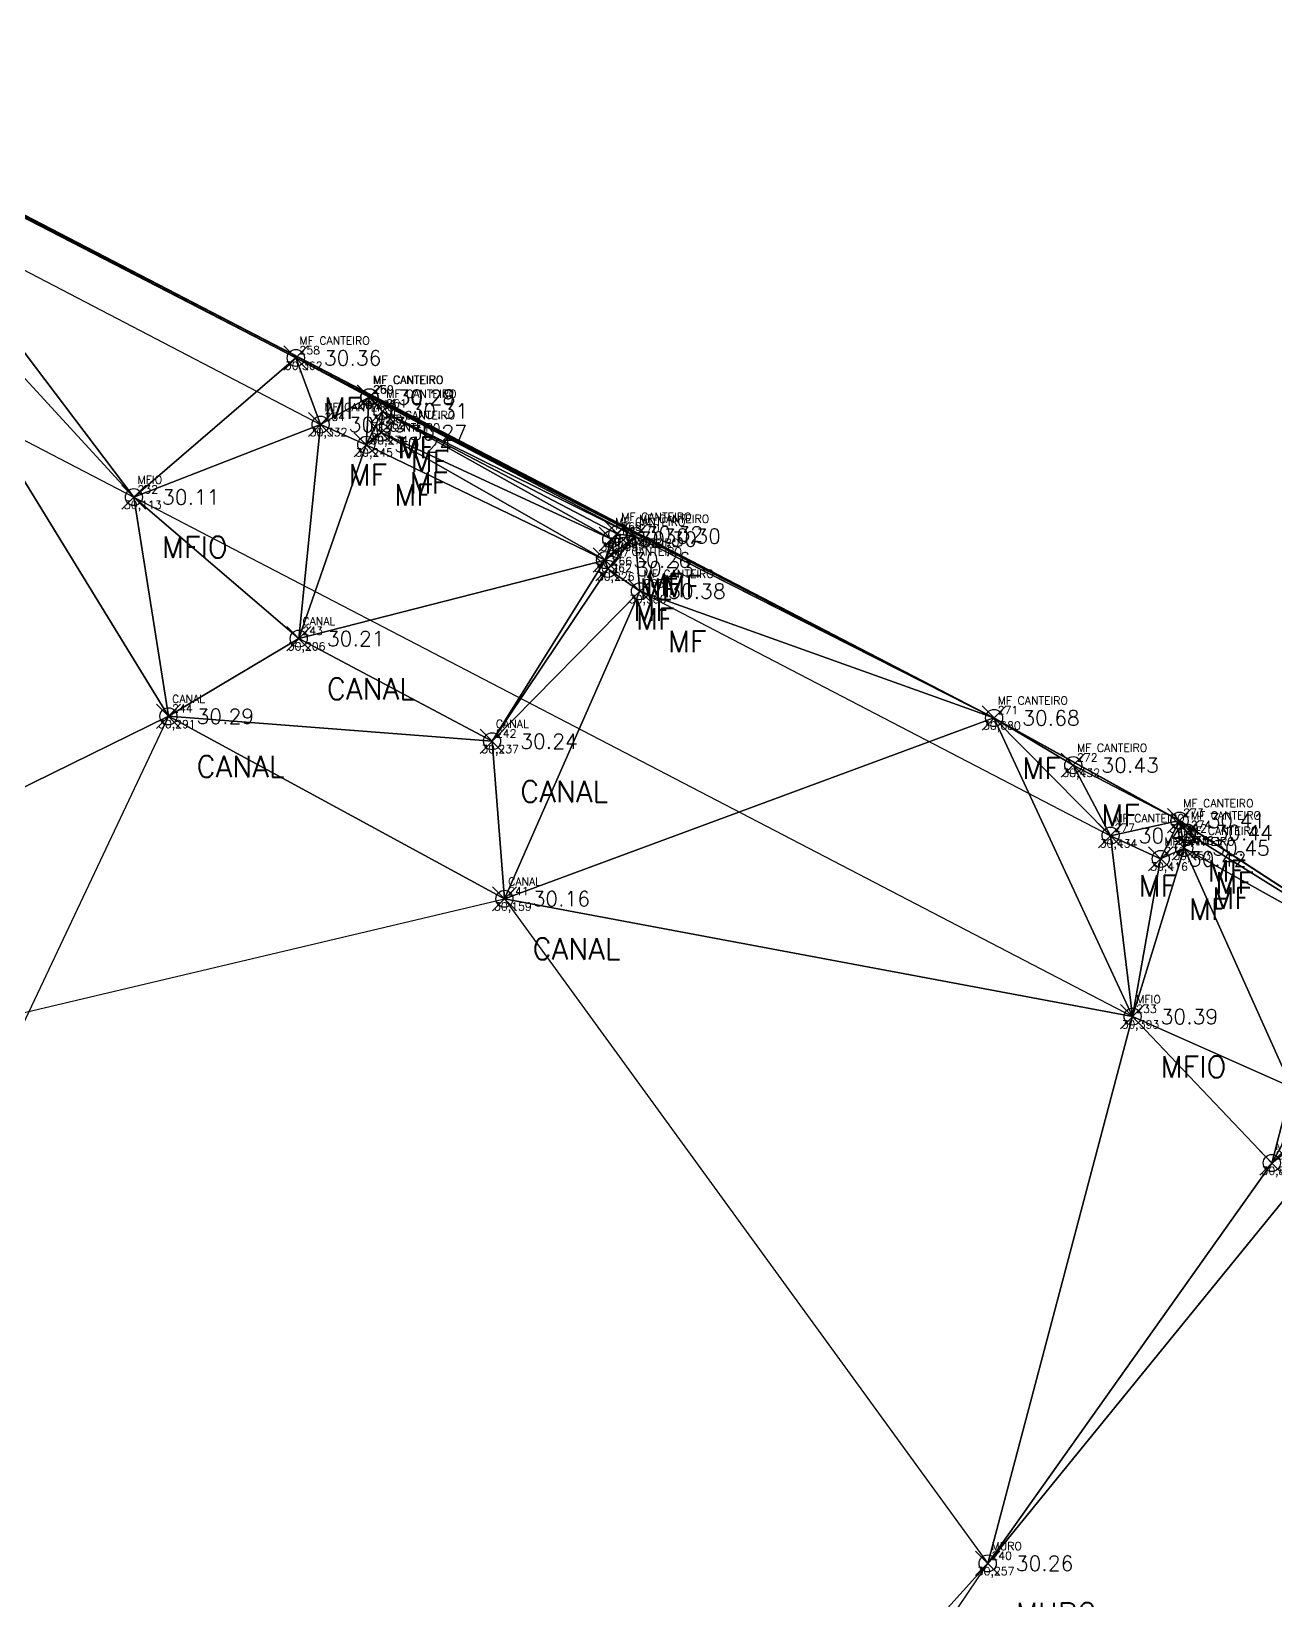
# Model space of a CAD drawing. Header units: metres. Extents: x 543100 to 543604, y 9574012 to 9574398.
# Drawn here: x 543345.3 to 543403.6, y 9574267.8 to 9574341.3 of the extents above; entities that cross this region are included whole.
import ezdxf

# ---------------------------------------------------------------- set-up
doc = ezdxf.new("R2010")
doc.units = ezdxf.units.M
doc.header["$LTSCALE"] = 0.1
doc.linetypes.add('CONTINUO', pattern=[0])
for name, color, linetype in [('_CANAL', 2, 'CONTINUO'), ('_MF_CANTEIRO', 2, 'CONTINUO'), ('_MFIO', 2, 'CONTINUO'), ('_MURO', 2, 'CONTINUO'), ('C-TINN-BNDY', 110, 'Continuous'), ('E2', 7, 'CONTINUO'), ('MalhaTriTG', 7, 'CONTINUO'), ('TOPO_PONTOS', 2, 'Continuous'), ('V-NODE', 1, 'Continuous'), ('V-NODE-TEXT', 1, 'Continuous'), ('XREF_IMPLNTACAO', 2, 'Continuous')]:
    doc.layers.add(name, color=color, linetype=linetype)
doc.styles.add('SIMPLEX', font='simplex', dxfattribs={"height": 0.2})
doc.styles.get("Standard").update_dxf_attribs({"font": 'simplex.shx'})

# ---------------------------------------------------------------- blocks, each defined once
blk = doc.blocks.new('Base_Implantacao')
at = {"layer": 'MalhaTriTG', "color": 132}
mesh = blk.add_polyface(dxfattribs=at)
corners = [(543270.435, 9574261.497, 30.138), (543277.509, 9574234.871, 29.901), (543286.193, 9574252.186, 29.755), (543280.398, 9574278.781, 29.983), (543289.088, 9574294.733, 30.178), (543296.872, 9574272.278, 29.953), (543260.488, 9574287.844, 29.96), (543271.924, 9574304.366, 30.172), (543303.447, 9574285.488, 29.878), (543336.058, 9574334.73, 30.461), (543279.99, 9574308.59, 30.798), (543254.233, 9574321.821, 30.714), (543299.762, 9574345.72, 30.532), (543267.489, 9574362.43, 30.657), (543351.719, 9574309.19, 30.291), (543350.095, 9574319.461, 30.113), (543307.363, 9574349.629, 30.604), (543357.825, 9574312.83, 30.206), (543337.133, 9574336.573, 30.477), (543307.771, 9574351.726, 30.631), (543276.872, 9574367.935, 30.831), (543357.686, 9574325.98, 30.362), (543276.126, 9574365.882, 30.792), (543257.017, 9574378.285, 30.88), (543390.416, 9574309.114, 30.68), (543366.894, 9574308.02, 30.237), (543367.47, 9574300.642, 30.159), (543361.131, 9574324.139, 30.293), (543358.853, 9574322.863, 30.332), (543360.991, 9574321.906, 30.245), (543361.751, 9574323.487, 30.307), (543361.151, 9574324.144, 30.285), (543361.697, 9574322.484, 30.274)]
mesh.append_faces([[corners[k] for k in face] for face in [(0, 1, 2), (0, 2, 3), (4, 3, 5), (5, 3, 2), (6, 3, 7), (4, 5, 8), (8, 9, 4), (3, 6, 0), (4, 7, 3), (7, 4, 10), (11, 7, 10), (12, 11, 10), (12, 13, 11), (4, 12, 10), (9, 14, 15), (9, 16, 12), (15, 14, 17), (9, 15, 18), (16, 18, 19), (18, 16, 9), (19, 18, 20), (16, 19, 12), (15, 21, 18), (4, 9, 12), (9, 8, 14), (20, 12, 19), (13, 22, 20), (22, 13, 12), (20, 22, 12), (23, 20, 24), (20, 18, 21), (25, 17, 14), (8, 26, 14), (27, 28, 29), (28, 17, 29), (30, 27, 29), (21, 27, 31), (27, 21, 28), (30, 31, 27), (30, 29, 32), (21, 15, 28), (24, 20, 21), (28, 15, 17)]], dxfattribs={"color": 132})
mesh = blk.add_polyface(dxfattribs=at)
corners = [(543403.44, 9574288.258, 30.831), (543405.31, 9574291.616, 30.57), (543404.363, 9574291.815, 30.551), (543407.413, 9574291.925, 30.668), (543396.907, 9574295.117, 30.393), (543399.333, 9574303.016, 30.453), (543409.146, 9574292.849, 30.716), (543411.568, 9574296.196, 30.722), (543390.12, 9574269.497, 30.257), (543367.47, 9574300.642, 30.159), (543373.815, 9574315.047, 30.38), (543366.894, 9574308.02, 30.237), (543390.416, 9574309.114, 30.68), (543394.134, 9574306.9, 30.432), (543395.882, 9574303.597, 30.434), (543357.825, 9574312.83, 30.206), (543372.185, 9574316.507, 30.262), (543373.6, 9574317.631, 30.298), (543372.315, 9574316.101, 30.226), (543399.113, 9574304.302, 30.412), (543351.719, 9574309.19, 30.291), (543398.225, 9574302.508, 30.416), (543399.467, 9574303.735, 30.438), (543361.697, 9574322.484, 30.274), (543360.991, 9574321.906, 30.245), (543361.151, 9574324.144, 30.285), (543372.482, 9574317.487, 30.305), (543361.751, 9574323.487, 30.307), (543372.767, 9574317.726, 30.315), (543357.686, 9574325.98, 30.362)]
mesh.append_faces([[corners[k] for k in face] for face in [(0, 1, 2), (1, 0, 3), (2, 1, 3), (0, 2, 4), (4, 2, 5), (6, 2, 3), (6, 3, 0), (7, 2, 6), (0, 8, 6), (0, 4, 8), (8, 4, 9), (10, 11, 9), (12, 9, 4), (13, 12, 14), (15, 11, 16), (10, 9, 12), (10, 12, 17), (18, 11, 10), (13, 19, 12), (11, 20, 9), (4, 5, 21), (12, 4, 14), (5, 7, 22), (21, 5, 19), (21, 19, 14), (19, 5, 22), (19, 22, 7), (14, 19, 13), (4, 21, 14), (23, 24, 16), (25, 17, 12), (26, 16, 17), (26, 23, 16), (17, 16, 18), (26, 27, 23), (27, 28, 17), (28, 27, 26), (17, 28, 26), (27, 17, 25), (18, 10, 17), (24, 15, 16), (18, 16, 11), (25, 12, 29), (5, 2, 7)]], dxfattribs={"color": 132})
blk = doc.blocks.new('*U44', base_point=(543350.1, 9574319.46, 30.113))
at = {"layer": 'V-NODE', "lineweight": -2}
for p, q in [((543349.534, 9574318.894, 30.113), (543350.666, 9574320.026, 30.113)), ((543349.534, 9574320.026, 30.113), (543350.666, 9574318.894, 30.113))]:
    blk.add_line(p, q, dxfattribs=at)
blk.add_circle((543350.1, 9574319.46, 30.113), 0.4, dxfattribs=at)
at = {"layer": 'V-NODE-TEXT', "linetype": 'ByBlock'}
for s, insert, char_height, attachment_point in [('30.11', (543351.416, 9574319.46), 0.7, 4), ('MFIO', (543351.416, 9574317.61), 1, 1)]:
    blk.add_mtext(s, dxfattribs=dict(at, insert=insert, char_height=char_height, attachment_point=attachment_point))
blk = doc.blocks.new('*U50', base_point=(543367.47, 9574300.64, 30.159))
at = {"layer": 'V-NODE', "lineweight": -2}
for p, q in [((543366.904, 9574300.074, 30.159), (543368.036, 9574301.206, 30.159)), ((543366.904, 9574301.206, 30.159), (543368.036, 9574300.074, 30.159))]:
    blk.add_line(p, q, dxfattribs=at)
blk.add_circle((543367.47, 9574300.64, 30.159), 0.4, dxfattribs=at)
at = {"layer": 'V-NODE-TEXT', "linetype": 'ByBlock'}
for s, insert, char_height, attachment_point in [('30.16', (543368.786, 9574300.64), 0.7, 4), ('CANAL', (543368.786, 9574298.79), 1, 1)]:
    blk.add_mtext(s, dxfattribs=dict(at, insert=insert, char_height=char_height, attachment_point=attachment_point))
blk = doc.blocks.new('*U56', base_point=(543357.83, 9574312.83, 30.206))
at = {"layer": 'V-NODE', "lineweight": -2}
for p, q in [((543357.264, 9574312.264, 30.206), (543358.396, 9574313.396, 30.206)), ((543357.264, 9574313.396, 30.206), (543358.396, 9574312.264, 30.206))]:
    blk.add_line(p, q, dxfattribs=at)
blk.add_circle((543357.83, 9574312.83, 30.206), 0.4, dxfattribs=at)
at = {"layer": 'V-NODE-TEXT', "linetype": 'ByBlock'}
for s, insert, char_height, attachment_point in [('30.21', (543359.146, 9574312.83), 0.7, 4), ('CANAL', (543359.146, 9574310.98), 1, 1)]:
    blk.add_mtext(s, dxfattribs=dict(at, insert=insert, char_height=char_height, attachment_point=attachment_point))
blk = doc.blocks.new('*U57', base_point=(543372.32, 9574316.1, 30.226))
at = {"layer": 'V-NODE', "lineweight": -2}
for p, q in [((543371.754, 9574315.534, 30.226), (543372.886, 9574316.666, 30.226)), ((543371.754, 9574316.666, 30.226), (543372.886, 9574315.534, 30.226))]:
    blk.add_line(p, q, dxfattribs=at)
blk.add_circle((543372.32, 9574316.1, 30.226), 0.4, dxfattribs=at)
at = {"layer": 'V-NODE-TEXT', "linetype": 'ByBlock'}
for s, insert, char_height, attachment_point in [('30.23', (543373.636, 9574316.1), 0.7, 4), ('MF', (543373.636, 9574314.25), 1, 1)]:
    blk.add_mtext(s, dxfattribs=dict(at, insert=insert, char_height=char_height, attachment_point=attachment_point))
blk = doc.blocks.new('*U60', base_point=(543366.89, 9574308.02, 30.237))
at = {"layer": 'V-NODE', "lineweight": -2}
for p, q in [((543366.324, 9574307.454, 30.237), (543367.456, 9574308.586, 30.237)), ((543366.324, 9574308.586, 30.237), (543367.456, 9574307.454, 30.237))]:
    blk.add_line(p, q, dxfattribs=at)
blk.add_circle((543366.89, 9574308.02, 30.237), 0.4, dxfattribs=at)
at = {"layer": 'V-NODE-TEXT', "linetype": 'ByBlock'}
for s, insert, char_height, attachment_point in [('30.24', (543368.206, 9574308.02), 0.7, 4), ('CANAL', (543368.206, 9574306.17), 1, 1)]:
    blk.add_mtext(s, dxfattribs=dict(at, insert=insert, char_height=char_height, attachment_point=attachment_point))
blk = doc.blocks.new('*U61', base_point=(543360.99, 9574321.91, 30.245))
at = {"layer": 'V-NODE', "lineweight": -2}
for p, q in [((543360.424, 9574321.344, 30.245), (543361.556, 9574322.476, 30.245)), ((543360.424, 9574322.476, 30.245), (543361.556, 9574321.344, 30.245))]:
    blk.add_line(p, q, dxfattribs=at)
blk.add_circle((543360.99, 9574321.91, 30.245), 0.4, dxfattribs=at)
at = {"layer": 'V-NODE-TEXT', "linetype": 'ByBlock'}
for s, insert, char_height, attachment_point in [('30.24', (543362.306, 9574321.91), 0.7, 4), ('MF', (543362.306, 9574320.06), 1, 1)]:
    blk.add_mtext(s, dxfattribs=dict(at, insert=insert, char_height=char_height, attachment_point=attachment_point))
blk = doc.blocks.new('*U63', base_point=(543390.12, 9574269.5, 30.257))
at = {"layer": 'V-NODE', "lineweight": -2}
for p, q in [((543389.554, 9574268.934, 30.257), (543390.686, 9574270.066, 30.257)), ((543389.554, 9574270.066, 30.257), (543390.686, 9574268.934, 30.257))]:
    blk.add_line(p, q, dxfattribs=at)
blk.add_circle((543390.12, 9574269.5, 30.257), 0.4, dxfattribs=at)
at = {"layer": 'V-NODE-TEXT', "linetype": 'ByBlock'}
for s, insert, char_height, attachment_point in [('30.26', (543391.436, 9574269.5), 0.7, 4), ('MURO', (543391.436, 9574267.65), 1, 1)]:
    blk.add_mtext(s, dxfattribs=dict(at, insert=insert, char_height=char_height, attachment_point=attachment_point))
blk = doc.blocks.new('*U65', base_point=(543372.19, 9574316.51, 30.262))
at = {"layer": 'V-NODE', "lineweight": -2}
for p, q in [((543371.624, 9574315.944, 30.262), (543372.756, 9574317.076, 30.262)), ((543371.624, 9574317.076, 30.262), (543372.756, 9574315.944, 30.262))]:
    blk.add_line(p, q, dxfattribs=at)
blk.add_circle((543372.19, 9574316.51, 30.262), 0.4, dxfattribs=at)
at = {"layer": 'V-NODE-TEXT', "linetype": 'ByBlock'}
for s, insert, char_height, attachment_point in [('30.26', (543373.506, 9574316.51), 0.7, 4), ('MF', (543373.506, 9574314.66), 1, 1)]:
    blk.add_mtext(s, dxfattribs=dict(at, insert=insert, char_height=char_height, attachment_point=attachment_point))
blk = doc.blocks.new('*U66', base_point=(543361.7, 9574322.48, 30.274))
at = {"layer": 'V-NODE', "lineweight": -2}
for p, q in [((543361.134, 9574321.914, 30.274), (543362.266, 9574323.046, 30.274)), ((543361.134, 9574323.046, 30.274), (543362.266, 9574321.914, 30.274))]:
    blk.add_line(p, q, dxfattribs=at)
blk.add_circle((543361.7, 9574322.48, 30.274), 0.4, dxfattribs=at)
at = {"layer": 'V-NODE-TEXT', "linetype": 'ByBlock'}
for s, insert, char_height, attachment_point in [('30.27', (543363.016, 9574322.48), 0.7, 4), ('MF', (543363.016, 9574320.63), 1, 1)]:
    blk.add_mtext(s, dxfattribs=dict(at, insert=insert, char_height=char_height, attachment_point=attachment_point))
blk = doc.blocks.new('*U67', base_point=(543361.15, 9574324.14, 30.285))
at = {"layer": 'V-NODE', "lineweight": -2}
for p, q in [((543360.584, 9574323.574, 30.285), (543361.716, 9574324.706, 30.285)), ((543360.584, 9574324.706, 30.285), (543361.716, 9574323.574, 30.285))]:
    blk.add_line(p, q, dxfattribs=at)
blk.add_circle((543361.15, 9574324.14, 30.285), 0.4, dxfattribs=at)
at = {"layer": 'V-NODE-TEXT', "linetype": 'ByBlock'}
for s, insert, char_height, attachment_point in [('30.28', (543362.466, 9574324.14), 0.7, 4), ('MF', (543362.466, 9574322.29), 1, 1)]:
    blk.add_mtext(s, dxfattribs=dict(at, insert=insert, char_height=char_height, attachment_point=attachment_point))
blk = doc.blocks.new('*U68', base_point=(543351.72, 9574309.19, 30.291))
at = {"layer": 'V-NODE', "lineweight": -2}
for p, q in [((543351.154, 9574308.624, 30.291), (543352.286, 9574309.756, 30.291)), ((543351.154, 9574309.756, 30.291), (543352.286, 9574308.624, 30.291))]:
    blk.add_line(p, q, dxfattribs=at)
blk.add_circle((543351.72, 9574309.19, 30.291), 0.4, dxfattribs=at)
at = {"layer": 'V-NODE-TEXT', "linetype": 'ByBlock'}
for s, insert, char_height, attachment_point in [('30.29', (543353.036, 9574309.19), 0.7, 4), ('CANAL', (543353.036, 9574307.34), 1, 1)]:
    blk.add_mtext(s, dxfattribs=dict(at, insert=insert, char_height=char_height, attachment_point=attachment_point))
blk = doc.blocks.new('*U69', base_point=(543361.13, 9574324.14, 30.293))
at = {"layer": 'V-NODE', "lineweight": -2}
for p, q in [((543360.564, 9574323.574, 30.293), (543361.696, 9574324.706, 30.293)), ((543360.564, 9574324.706, 30.293), (543361.696, 9574323.574, 30.293))]:
    blk.add_line(p, q, dxfattribs=at)
blk.add_circle((543361.13, 9574324.14, 30.293), 0.4, dxfattribs=at)
at = {"layer": 'V-NODE-TEXT', "linetype": 'ByBlock'}
for s, insert, char_height, attachment_point in [('30.29', (543362.446, 9574324.14), 0.7, 4), ('MF', (543362.446, 9574322.29), 1, 1)]:
    blk.add_mtext(s, dxfattribs=dict(at, insert=insert, char_height=char_height, attachment_point=attachment_point))
blk = doc.blocks.new('*U70', base_point=(543373.6, 9574317.63, 30.298))
at = {"layer": 'V-NODE', "lineweight": -2}
for p, q in [((543373.034, 9574317.064, 30.298), (543374.166, 9574318.196, 30.298)), ((543373.034, 9574318.196, 30.298), (543374.166, 9574317.064, 30.298))]:
    blk.add_line(p, q, dxfattribs=at)
blk.add_circle((543373.6, 9574317.63, 30.298), 0.4, dxfattribs=at)
at = {"layer": 'V-NODE-TEXT', "linetype": 'ByBlock'}
for s, insert, char_height, attachment_point in [('30.30', (543374.916, 9574317.63), 0.7, 4), ('MF', (543374.916, 9574315.78), 1, 1)]:
    blk.add_mtext(s, dxfattribs=dict(at, insert=insert, char_height=char_height, attachment_point=attachment_point))
blk = doc.blocks.new('*U71', base_point=(543372.48, 9574317.49, 30.305))
at = {"layer": 'V-NODE', "lineweight": -2}
for p, q in [((543371.914, 9574316.924, 30.305), (543373.046, 9574318.056, 30.305)), ((543371.914, 9574318.056, 30.305), (543373.046, 9574316.924, 30.305))]:
    blk.add_line(p, q, dxfattribs=at)
blk.add_circle((543372.48, 9574317.49, 30.305), 0.4, dxfattribs=at)
at = {"layer": 'V-NODE-TEXT', "linetype": 'ByBlock'}
for s, insert, char_height, attachment_point in [('30.30', (543373.796, 9574317.49), 0.7, 4), ('MF', (543373.796, 9574315.64), 1, 1)]:
    blk.add_mtext(s, dxfattribs=dict(at, insert=insert, char_height=char_height, attachment_point=attachment_point))
blk = doc.blocks.new('*U72', base_point=(543361.75, 9574323.49, 30.307))
at = {"layer": 'V-NODE', "lineweight": -2}
for p, q in [((543361.184, 9574322.924, 30.307), (543362.316, 9574324.056, 30.307)), ((543361.184, 9574324.056, 30.307), (543362.316, 9574322.924, 30.307))]:
    blk.add_line(p, q, dxfattribs=at)
blk.add_circle((543361.75, 9574323.49, 30.307), 0.4, dxfattribs=at)
at = {"layer": 'V-NODE-TEXT', "linetype": 'ByBlock'}
for s, insert, char_height, attachment_point in [('30.31', (543363.066, 9574323.49), 0.7, 4), ('MF', (543363.066, 9574321.64), 1, 1)]:
    blk.add_mtext(s, dxfattribs=dict(at, insert=insert, char_height=char_height, attachment_point=attachment_point))
blk = doc.blocks.new('*U73', base_point=(543372.77, 9574317.73, 30.315))
at = {"layer": 'V-NODE', "lineweight": -2}
for p, q in [((543372.204, 9574317.164, 30.315), (543373.336, 9574318.296, 30.315)), ((543372.204, 9574318.296, 30.315), (543373.336, 9574317.164, 30.315))]:
    blk.add_line(p, q, dxfattribs=at)
blk.add_circle((543372.77, 9574317.73, 30.315), 0.4, dxfattribs=at)
at = {"layer": 'V-NODE-TEXT', "linetype": 'ByBlock'}
for s, insert, char_height, attachment_point in [('30.32', (543374.086, 9574317.73), 0.7, 4), ('MF', (543374.086, 9574315.88), 1, 1)]:
    blk.add_mtext(s, dxfattribs=dict(at, insert=insert, char_height=char_height, attachment_point=attachment_point))
blk = doc.blocks.new('*U75', base_point=(543358.85, 9574322.86, 30.332))
at = {"layer": 'V-NODE', "lineweight": -2}
for p, q in [((543358.284, 9574322.294, 30.332), (543359.416, 9574323.426, 30.332)), ((543358.284, 9574323.426, 30.332), (543359.416, 9574322.294, 30.332))]:
    blk.add_line(p, q, dxfattribs=at)
blk.add_circle((543358.85, 9574322.86, 30.332), 0.4, dxfattribs=at)
at = {"layer": 'V-NODE-TEXT', "linetype": 'ByBlock'}
for s, insert, char_height, attachment_point in [('30.33', (543360.166, 9574322.86), 0.7, 4), ('MF', (543360.166, 9574321.01), 1, 1)]:
    blk.add_mtext(s, dxfattribs=dict(at, insert=insert, char_height=char_height, attachment_point=attachment_point))
blk = doc.blocks.new('*U78', base_point=(543357.69, 9574325.98, 30.362))
at = {"layer": 'V-NODE', "lineweight": -2}
for p, q in [((543357.124, 9574325.414, 30.362), (543358.256, 9574326.546, 30.362)), ((543357.124, 9574326.546, 30.362), (543358.256, 9574325.414, 30.362))]:
    blk.add_line(p, q, dxfattribs=at)
blk.add_circle((543357.69, 9574325.98, 30.362), 0.4, dxfattribs=at)
at = {"layer": 'V-NODE-TEXT', "linetype": 'ByBlock'}
for s, insert, char_height, attachment_point in [('30.36', (543359.006, 9574325.98), 0.7, 4), ('MF', (543359.006, 9574324.13), 1, 1)]:
    blk.add_mtext(s, dxfattribs=dict(at, insert=insert, char_height=char_height, attachment_point=attachment_point))
blk = doc.blocks.new('*U81', base_point=(543373.82, 9574315.05, 30.38))
at = {"layer": 'V-NODE', "lineweight": -2}
for p, q in [((543373.254, 9574314.484, 30.38), (543374.386, 9574315.616, 30.38)), ((543373.254, 9574315.616, 30.38), (543374.386, 9574314.484, 30.38))]:
    blk.add_line(p, q, dxfattribs=at)
blk.add_circle((543373.82, 9574315.05, 30.38), 0.4, dxfattribs=at)
at = {"layer": 'V-NODE-TEXT', "linetype": 'ByBlock'}
for s, insert, char_height, attachment_point in [('30.38', (543375.136, 9574315.05), 0.7, 4), ('MF', (543375.136, 9574313.2), 1, 1)]:
    blk.add_mtext(s, dxfattribs=dict(at, insert=insert, char_height=char_height, attachment_point=attachment_point))
blk = doc.blocks.new('*U82', base_point=(543396.91, 9574295.12, 30.393))
at = {"layer": 'V-NODE', "lineweight": -2}
for p, q in [((543396.344, 9574294.554, 30.393), (543397.476, 9574295.686, 30.393)), ((543396.344, 9574295.686, 30.393), (543397.476, 9574294.554, 30.393))]:
    blk.add_line(p, q, dxfattribs=at)
blk.add_circle((543396.91, 9574295.12, 30.393), 0.4, dxfattribs=at)
at = {"layer": 'V-NODE-TEXT', "linetype": 'ByBlock'}
for s, insert, char_height, attachment_point in [('30.39', (543398.226, 9574295.12), 0.7, 4), ('MFIO', (543398.226, 9574293.27), 1, 1)]:
    blk.add_mtext(s, dxfattribs=dict(at, insert=insert, char_height=char_height, attachment_point=attachment_point))
blk = doc.blocks.new('*U84', base_point=(543399.11, 9574304.3, 30.412))
at = {"layer": 'V-NODE', "lineweight": -2}
for p, q in [((543398.544, 9574303.734, 30.412), (543399.676, 9574304.866, 30.412)), ((543398.544, 9574304.866, 30.412), (543399.676, 9574303.734, 30.412))]:
    blk.add_line(p, q, dxfattribs=at)
blk.add_circle((543399.11, 9574304.3, 30.412), 0.4, dxfattribs=at)
at = {"layer": 'V-NODE-TEXT', "linetype": 'ByBlock'}
for s, insert, char_height, attachment_point in [('30.41', (543400.426, 9574304.3), 0.7, 4), ('MF', (543400.426, 9574302.45), 1, 1)]:
    blk.add_mtext(s, dxfattribs=dict(at, insert=insert, char_height=char_height, attachment_point=attachment_point))
blk = doc.blocks.new('*U85', base_point=(543398.23, 9574302.51, 30.416))
at = {"layer": 'V-NODE', "lineweight": -2}
for p, q in [((543397.664, 9574301.944, 30.416), (543398.796, 9574303.076, 30.416)), ((543397.664, 9574303.076, 30.416), (543398.796, 9574301.944, 30.416))]:
    blk.add_line(p, q, dxfattribs=at)
blk.add_circle((543398.23, 9574302.51, 30.416), 0.4, dxfattribs=at)
at = {"layer": 'V-NODE-TEXT', "linetype": 'ByBlock'}
for s, insert, char_height, attachment_point in [('30.42', (543399.546, 9574302.51), 0.7, 4), ('MF', (543399.546, 9574300.66), 1, 1)]:
    blk.add_mtext(s, dxfattribs=dict(at, insert=insert, char_height=char_height, attachment_point=attachment_point))
blk = doc.blocks.new('*U86', base_point=(543394.13, 9574306.9, 30.432))
at = {"layer": 'V-NODE', "lineweight": -2}
for p, q in [((543393.564, 9574306.334, 30.432), (543394.696, 9574307.466, 30.432)), ((543393.564, 9574307.466, 30.432), (543394.696, 9574306.334, 30.432))]:
    blk.add_line(p, q, dxfattribs=at)
blk.add_circle((543394.13, 9574306.9, 30.432), 0.4, dxfattribs=at)
at = {"layer": 'V-NODE-TEXT', "linetype": 'ByBlock'}
for s, insert, char_height, attachment_point in [('30.43', (543395.446, 9574306.9), 0.7, 4), ('MF', (543395.446, 9574305.05), 1, 1)]:
    blk.add_mtext(s, dxfattribs=dict(at, insert=insert, char_height=char_height, attachment_point=attachment_point))
blk = doc.blocks.new('*U87', base_point=(543395.88, 9574303.6, 30.434))
at = {"layer": 'V-NODE', "lineweight": -2}
for p, q in [((543395.314, 9574303.034, 30.434), (543396.446, 9574304.166, 30.434)), ((543395.314, 9574304.166, 30.434), (543396.446, 9574303.034, 30.434))]:
    blk.add_line(p, q, dxfattribs=at)
blk.add_circle((543395.88, 9574303.6, 30.434), 0.4, dxfattribs=at)
at = {"layer": 'V-NODE-TEXT', "linetype": 'ByBlock'}
for s, insert, char_height, attachment_point in [('30.43', (543397.196, 9574303.6), 0.7, 4), ('MF', (543397.196, 9574301.75), 1, 1)]:
    blk.add_mtext(s, dxfattribs=dict(at, insert=insert, char_height=char_height, attachment_point=attachment_point))
blk = doc.blocks.new('*U88', base_point=(543399.47, 9574303.74, 30.438))
at = {"layer": 'V-NODE', "lineweight": -2}
for p, q in [((543398.904, 9574303.174, 30.438), (543400.036, 9574304.306, 30.438)), ((543398.904, 9574304.306, 30.438), (543400.036, 9574303.174, 30.438))]:
    blk.add_line(p, q, dxfattribs=at)
blk.add_circle((543399.47, 9574303.74, 30.438), 0.4, dxfattribs=at)
at = {"layer": 'V-NODE-TEXT', "linetype": 'ByBlock'}
for s, insert, char_height, attachment_point in [('30.44', (543400.786, 9574303.74), 0.7, 4), ('MF', (543400.786, 9574301.89), 1, 1)]:
    blk.add_mtext(s, dxfattribs=dict(at, insert=insert, char_height=char_height, attachment_point=attachment_point))
blk = doc.blocks.new('*U90', base_point=(543399.33, 9574303.02, 30.453))
at = {"layer": 'V-NODE', "lineweight": -2}
for p, q in [((543398.764, 9574302.454, 30.453), (543399.896, 9574303.586, 30.453)), ((543398.764, 9574303.586, 30.453), (543399.896, 9574302.454, 30.453))]:
    blk.add_line(p, q, dxfattribs=at)
blk.add_circle((543399.33, 9574303.02, 30.453), 0.4, dxfattribs=at)
at = {"layer": 'V-NODE-TEXT', "linetype": 'ByBlock'}
for s, insert, char_height, attachment_point in [('30.45', (543400.646, 9574303.02), 0.7, 4), ('MF', (543400.646, 9574301.17), 1, 1)]:
    blk.add_mtext(s, dxfattribs=dict(at, insert=insert, char_height=char_height, attachment_point=attachment_point))
blk = doc.blocks.new('*U125', base_point=(543390.42, 9574309.11, 30.68))
at = {"layer": 'V-NODE', "lineweight": -2}
for p, q in [((543389.854, 9574308.544, 30.68), (543390.986, 9574309.676, 30.68)), ((543389.854, 9574309.676, 30.68), (543390.986, 9574308.544, 30.68))]:
    blk.add_line(p, q, dxfattribs=at)
blk.add_circle((543390.42, 9574309.11, 30.68), 0.4, dxfattribs=at)
at = {"layer": 'V-NODE-TEXT', "linetype": 'ByBlock'}
for s, insert, char_height, attachment_point in [('30.68', (543391.736, 9574309.11), 0.7, 4), ('MF', (543391.736, 9574307.26), 1, 1)]:
    blk.add_mtext(s, dxfattribs=dict(at, insert=insert, char_height=char_height, attachment_point=attachment_point))
blk = doc.blocks.new('*U141', base_point=(543403.44, 9574288.26, 30.831))
at = {"layer": 'V-NODE', "lineweight": -2}
for p, q in [((543402.874, 9574287.694, 30.831), (543404.006, 9574288.826, 30.831)), ((543402.874, 9574288.826, 30.831), (543404.006, 9574287.694, 30.831))]:
    blk.add_line(p, q, dxfattribs=at)
blk.add_circle((543403.44, 9574288.26, 30.831), 0.4, dxfattribs=at)
at = {"layer": 'V-NODE-TEXT', "linetype": 'ByBlock'}
for s, insert, char_height, attachment_point in [('30.83', (543404.756, 9574288.26), 0.7, 4), ('MURO', (543404.756, 9574286.41), 1, 1)]:
    blk.add_mtext(s, dxfattribs=dict(at, insert=insert, char_height=char_height, attachment_point=attachment_point))
blk = doc.blocks.new('SIMB_PONTO')
at = {"color": 0}
blk.add_point((0, 0), dxfattribs=at)
for tag in ['desc:', 'cota:', 'pto:']:
    blk.add_attdef(tag, (0, 0), '', height=1)

msp = doc.modelspace()

# ---------------------------------------------------------------- linework, layer by layer
at = {"layer": 'C-TINN-BNDY', "color": 110, "linetype": 'Continuous', "lineweight": -3}
msp.add_polyline3d([(543337.13, 9574336.57, 30.477), (543357.69, 9574325.98, 30.362), (543361.15, 9574324.14, 30.285), (543373.6, 9574317.63, 30.298), (543390.42, 9574309.11, 30.68), (543399.11, 9574304.3, 30.412), (543411.57, 9574296.2, 30.722), (543409.15, 9574292.85, 30.716), (543390.12, 9574269.5, 30.257), (543270.17, 9574136.64, 31.32)], dxfattribs=at)
at = {"layer": 'E2', "color": 7, "linetype": 'CONTINUO', "flags": 128}
for points in [[(543255.768, 9574376.437), (543276.126, 9574365.882), (543307.363, 9574349.629), (543336.058, 9574334.73), (543358.853, 9574322.863), (543360.991, 9574321.906), (543361.697, 9574322.484), (543361.751, 9574323.487), (543361.151, 9574324.144), (543357.686, 9574325.98), (543337.133, 9574336.573)], [(543250.322, 9574065.652), (543251.079, 9574072.337), (543252.639, 9574083.92), (543253.689, 9574094.488), (543251.976, 9574103.299), (543249.491, 9574108.999), (543244.423, 9574117.288), (543234.75, 9574129.498), (543227.87, 9574138.514), (543217.527, 9574151.083), (543204.89, 9574166.147), (543199.388, 9574171.327), (543189.881, 9574180.728), (543176.729, 9574192.765), (543167.061, 9574201.461), (543163.739, 9574205.256), (543165.999, 9574209.837), (543171.161, 9574219.715), (543174.98, 9574227.004), (543180.842, 9574238.534), (543187.66, 9574251.739), (543195.063, 9574265.953), (543195.272, 9574266.43), (543198.328, 9574272.347), (543201.775, 9574278.74), (543210.265, 9574288.67), (543224.268, 9574315.932), (543226.223, 9574326.207), (543230.57, 9574334.709), (543250.101, 9574371.359), (543267.489, 9574362.43), (543350.095, 9574319.461), (543396.907, 9574295.117), (543404.363, 9574291.815), (543405.31, 9574291.616), (543407.413, 9574291.925), (543409.146, 9574292.849), (543411.568, 9574296.196)], [(543351.719, 9574309.19), (543357.825, 9574312.83), (543366.894, 9574308.02), (543367.47, 9574300.642)], [(543351.719, 9574309.19), (543270.17, 9574136.639), (543259.303, 9574115.446), (543257.539, 9574110.432), (543256.009, 9574099.024)], [(543253.987, 9574062.608), (543266.449, 9574086.14), (543390.12, 9574269.497), (543403.44, 9574288.258)]]:
    msp.add_lwpolyline(points, dxfattribs=at)
msp.add_lwpolyline([(543373.6, 9574317.631), (543372.767, 9574317.726), (543372.185, 9574316.507), (543372.315, 9574316.101), (543373.815, 9574315.047), (543395.882, 9574303.597), (543398.225, 9574302.508), (543399.333, 9574303.016), (543399.467, 9574303.735), (543399.113, 9574304.302), (543394.134, 9574306.9), (543390.416, 9574309.114)], close=True, dxfattribs=at)

# ---------------------------------------------------------------- block references
at = {"layer": '_CANAL', "color": 3}
ref = msp.add_blockref('SIMB_PONTO', (543357.825, 9574312.83), dxfattribs=at)
ref.add_attrib('PONTO', '243', (543358, 9574313.005), dxfattribs={"layer": '0', "color": 1, "height": 0.375, "style": 'SIMPLEX'})
ref.add_attrib('DESC', 'CANAL', (543358, 9574313.455), dxfattribs={"layer": '0', "color": 4, "height": 0.375, "style": 'SIMPLEX'})
ref.add_attrib('COTA', '30,206', (543357.312, 9574312.28), dxfattribs={"layer": '0', "color": 2, "height": 0.375, "style": 'SIMPLEX'})
ref = msp.add_blockref('SIMB_PONTO', (543351.719, 9574309.19), dxfattribs=at)
ref.add_attrib('PONTO', '244', (543351.894, 9574309.365), dxfattribs={"layer": '0', "color": 1, "height": 0.375, "style": 'SIMPLEX'})
ref.add_attrib('DESC', 'CANAL', (543351.894, 9574309.815), dxfattribs={"layer": '0', "color": 4, "height": 0.375, "style": 'SIMPLEX'})
ref.add_attrib('COTA', '30,291', (543351.232, 9574308.64), dxfattribs={"layer": '0', "color": 2, "height": 0.375, "style": 'SIMPLEX'})
ref = msp.add_blockref('SIMB_PONTO', (543366.894, 9574308.02), dxfattribs=at)
ref.add_attrib('PONTO', '242', (543367.069, 9574308.195), dxfattribs={"layer": '0', "color": 1, "height": 0.375, "style": 'SIMPLEX'})
ref.add_attrib('DESC', 'CANAL', (543367.069, 9574308.645), dxfattribs={"layer": '0', "color": 4, "height": 0.375, "style": 'SIMPLEX'})
ref.add_attrib('COTA', '30,237', (543366.382, 9574307.47), dxfattribs={"layer": '0', "color": 2, "height": 0.375, "style": 'SIMPLEX'})
ref = msp.add_blockref('SIMB_PONTO', (543367.47, 9574300.642), dxfattribs=at)
ref.add_attrib('PONTO', '241', (543367.645, 9574300.817), dxfattribs={"layer": '0', "color": 1, "height": 0.375, "style": 'SIMPLEX'})
ref.add_attrib('DESC', 'CANAL', (543367.645, 9574301.267), dxfattribs={"layer": '0', "color": 4, "height": 0.375, "style": 'SIMPLEX'})
ref.add_attrib('COTA', '30,159', (543366.983, 9574300.092), dxfattribs={"layer": '0', "color": 2, "height": 0.375, "style": 'SIMPLEX'})
at = {"layer": '_MF_CANTEIRO', "color": 3}
ref = msp.add_blockref('SIMB_PONTO', (543357.686, 9574325.98), dxfattribs=at)
ref.add_attrib('PONTO', '258', (543357.861, 9574326.155), dxfattribs={"layer": '0', "color": 1, "height": 0.375, "style": 'SIMPLEX'})
ref.add_attrib('DESC', 'MF CANTEIRO', (543357.861, 9574326.605), dxfattribs={"layer": '0', "color": 4, "height": 0.375, "style": 'SIMPLEX'})
ref.add_attrib('COTA', '30,362', (543357.174, 9574325.43), dxfattribs={"layer": '0', "color": 2, "height": 0.375, "style": 'SIMPLEX'})
ref = msp.add_blockref('SIMB_PONTO', (543361.131, 9574324.139), dxfattribs=at)
ref.add_attrib('PONTO', '260', (543361.306, 9574324.314), dxfattribs={"layer": '0', "color": 1, "height": 0.375, "style": 'SIMPLEX'})
ref.add_attrib('DESC', 'MF CANTEIRO', (543361.306, 9574324.764), dxfattribs={"layer": '0', "color": 4, "height": 0.375, "style": 'SIMPLEX'})
ref.add_attrib('COTA', '30,293', (543360.619, 9574323.589), dxfattribs={"layer": '0', "color": 2, "height": 0.375, "style": 'SIMPLEX'})
ref = msp.add_blockref('SIMB_PONTO', (543361.151, 9574324.144), dxfattribs=at)
ref.add_attrib('PONTO', '259', (543361.326, 9574324.319), dxfattribs={"layer": '0', "color": 1, "height": 0.375, "style": 'SIMPLEX'})
ref.add_attrib('DESC', 'MF CANTEIRO', (543361.326, 9574324.769), dxfattribs={"layer": '0', "color": 4, "height": 0.375, "style": 'SIMPLEX'})
ref.add_attrib('COTA', '30,285', (543360.639, 9574323.594), dxfattribs={"layer": '0', "color": 2, "height": 0.375, "style": 'SIMPLEX'})
ref = msp.add_blockref('SIMB_PONTO', (543361.751, 9574323.487), dxfattribs=at)
ref.add_attrib('PONTO', '261', (543361.926, 9574323.662), dxfattribs={"layer": '0', "color": 1, "height": 0.375, "style": 'SIMPLEX'})
ref.add_attrib('DESC', 'MF CANTEIRO', (543361.926, 9574324.112), dxfattribs={"layer": '0', "color": 4, "height": 0.375, "style": 'SIMPLEX'})
ref.add_attrib('COTA', '30,307', (543361.239, 9574322.937), dxfattribs={"layer": '0', "color": 2, "height": 0.375, "style": 'SIMPLEX'})
ref = msp.add_blockref('SIMB_PONTO', (543358.853, 9574322.863), dxfattribs=at)
ref.add_attrib('PONTO', '264', (543359.028, 9574323.038), dxfattribs={"layer": '0', "color": 1, "height": 0.375, "style": 'SIMPLEX'})
ref.add_attrib('DESC', 'MF CANTEIRO', (543359.028, 9574323.488), dxfattribs={"layer": '0', "color": 4, "height": 0.375, "style": 'SIMPLEX'})
ref.add_attrib('COTA', '30,332', (543358.341, 9574322.313), dxfattribs={"layer": '0', "color": 2, "height": 0.375, "style": 'SIMPLEX'})
ref = msp.add_blockref('SIMB_PONTO', (543361.697, 9574322.484), dxfattribs=at)
ref.add_attrib('PONTO', '262', (543361.872, 9574322.659), dxfattribs={"layer": '0', "color": 1, "height": 0.375, "style": 'SIMPLEX'})
ref.add_attrib('DESC', 'MF CANTEIRO', (543361.872, 9574323.109), dxfattribs={"layer": '0', "color": 4, "height": 0.375, "style": 'SIMPLEX'})
ref.add_attrib('COTA', '30,274', (543361.185, 9574321.934), dxfattribs={"layer": '0', "color": 2, "height": 0.375, "style": 'SIMPLEX'})
ref = msp.add_blockref('SIMB_PONTO', (543360.991, 9574321.906), dxfattribs=at)
ref.add_attrib('PONTO', '263', (543361.166, 9574322.081), dxfattribs={"layer": '0', "color": 1, "height": 0.375, "style": 'SIMPLEX'})
ref.add_attrib('DESC', 'MF CANTEIRO', (543361.166, 9574322.531), dxfattribs={"layer": '0', "color": 4, "height": 0.375, "style": 'SIMPLEX'})
ref.add_attrib('COTA', '30,245', (543360.479, 9574321.356), dxfattribs={"layer": '0', "color": 2, "height": 0.375, "style": 'SIMPLEX'})
ref = msp.add_blockref('SIMB_PONTO', (543372.482, 9574317.487), dxfattribs=at)
ref.add_attrib('PONTO', '268', (543372.657, 9574317.662), dxfattribs={"layer": '0', "color": 1, "height": 0.375, "style": 'SIMPLEX'})
ref.add_attrib('DESC', 'MF CANTEIRO', (543372.657, 9574318.112), dxfattribs={"layer": '0', "color": 4, "height": 0.375, "style": 'SIMPLEX'})
ref.add_attrib('COTA', '30,305', (543371.97, 9574316.937), dxfattribs={"layer": '0', "color": 2, "height": 0.375, "style": 'SIMPLEX'})
ref = msp.add_blockref('SIMB_PONTO', (543372.767, 9574317.726), dxfattribs=at)
ref.add_attrib('PONTO', '269', (543372.942, 9574317.901), dxfattribs={"layer": '0', "color": 1, "height": 0.375, "style": 'SIMPLEX'})
ref.add_attrib('DESC', 'MF CANTEIRO', (543372.942, 9574318.351), dxfattribs={"layer": '0', "color": 4, "height": 0.375, "style": 'SIMPLEX'})
ref.add_attrib('COTA', '30,315', (543372.28, 9574317.176), dxfattribs={"layer": '0', "color": 2, "height": 0.375, "style": 'SIMPLEX'})
ref = msp.add_blockref('SIMB_PONTO', (543373.6, 9574317.631), dxfattribs=at)
ref.add_attrib('PONTO', '270', (543373.775, 9574317.806), dxfattribs={"layer": '0', "color": 1, "height": 0.375, "style": 'SIMPLEX'})
ref.add_attrib('DESC', 'MF CANTEIRO', (543373.775, 9574318.256), dxfattribs={"layer": '0', "color": 4, "height": 0.375, "style": 'SIMPLEX'})
ref.add_attrib('COTA', '30,298', (543373.088, 9574317.081), dxfattribs={"layer": '0', "color": 2, "height": 0.375, "style": 'SIMPLEX'})
ref = msp.add_blockref('SIMB_PONTO', (543372.185, 9574316.507), dxfattribs=at)
ref.add_attrib('PONTO', '267', (543372.36, 9574316.682), dxfattribs={"layer": '0', "color": 1, "height": 0.375, "style": 'SIMPLEX'})
ref.add_attrib('DESC', 'MF CANTEIRO', (543372.36, 9574317.132), dxfattribs={"layer": '0', "color": 4, "height": 0.375, "style": 'SIMPLEX'})
ref.add_attrib('COTA', '30,262', (543371.673, 9574315.957), dxfattribs={"layer": '0', "color": 2, "height": 0.375, "style": 'SIMPLEX'})
ref = msp.add_blockref('SIMB_PONTO', (543372.315, 9574316.101), dxfattribs=at)
ref.add_attrib('PONTO', '266', (543372.49, 9574316.276), dxfattribs={"layer": '0', "color": 1, "height": 0.375, "style": 'SIMPLEX'})
ref.add_attrib('DESC', 'MF CANTEIRO', (543372.49, 9574316.726), dxfattribs={"layer": '0', "color": 4, "height": 0.375, "style": 'SIMPLEX'})
ref.add_attrib('COTA', '30,226', (543371.802, 9574315.551), dxfattribs={"layer": '0', "color": 2, "height": 0.375, "style": 'SIMPLEX'})
ref = msp.add_blockref('SIMB_PONTO', (543373.815, 9574315.047), dxfattribs=at)
ref.add_attrib('PONTO', '265', (543373.99, 9574315.222), dxfattribs={"layer": '0', "color": 1, "height": 0.375, "style": 'SIMPLEX'})
ref.add_attrib('DESC', 'MF CANTEIRO', (543373.99, 9574315.672), dxfattribs={"layer": '0', "color": 4, "height": 0.375, "style": 'SIMPLEX'})
ref.add_attrib('COTA', '30,380', (543373.302, 9574314.497), dxfattribs={"layer": '0', "color": 2, "height": 0.375, "style": 'SIMPLEX'})
ref = msp.add_blockref('SIMB_PONTO', (543390.416, 9574309.114), dxfattribs=at)
ref.add_attrib('PONTO', '271', (543390.591, 9574309.289), dxfattribs={"layer": '0', "color": 1, "height": 0.375, "style": 'SIMPLEX'})
ref.add_attrib('DESC', 'MF CANTEIRO', (543390.591, 9574309.739), dxfattribs={"layer": '0', "color": 4, "height": 0.375, "style": 'SIMPLEX'})
ref.add_attrib('COTA', '30,680', (543389.904, 9574308.564), dxfattribs={"layer": '0', "color": 2, "height": 0.375, "style": 'SIMPLEX'})
ref = msp.add_blockref('SIMB_PONTO', (543394.134, 9574306.9), dxfattribs=at)
ref.add_attrib('PONTO', '272', (543394.309, 9574307.075), dxfattribs={"layer": '0', "color": 1, "height": 0.375, "style": 'SIMPLEX'})
ref.add_attrib('DESC', 'MF CANTEIRO', (543394.309, 9574307.525), dxfattribs={"layer": '0', "color": 4, "height": 0.375, "style": 'SIMPLEX'})
ref.add_attrib('COTA', '30,432', (543393.622, 9574306.35), dxfattribs={"layer": '0', "color": 2, "height": 0.375, "style": 'SIMPLEX'})
ref = msp.add_blockref('SIMB_PONTO', (543399.113, 9574304.302), dxfattribs=at)
ref.add_attrib('PONTO', '273', (543399.288, 9574304.477), dxfattribs={"layer": '0', "color": 1, "height": 0.375, "style": 'SIMPLEX'})
ref.add_attrib('DESC', 'MF CANTEIRO', (543399.288, 9574304.927), dxfattribs={"layer": '0', "color": 4, "height": 0.375, "style": 'SIMPLEX'})
ref.add_attrib('COTA', '30,412', (543398.626, 9574303.752), dxfattribs={"layer": '0', "color": 2, "height": 0.375, "style": 'SIMPLEX'})
ref = msp.add_blockref('SIMB_PONTO', (543395.882, 9574303.597), dxfattribs=at)
ref.add_attrib('PONTO', '277', (543396.057, 9574303.772), dxfattribs={"layer": '0', "color": 1, "height": 0.375, "style": 'SIMPLEX'})
ref.add_attrib('DESC', 'MF CANTEIRO', (543396.057, 9574304.222), dxfattribs={"layer": '0', "color": 4, "height": 0.375, "style": 'SIMPLEX'})
ref.add_attrib('COTA', '30,434', (543395.37, 9574303.047), dxfattribs={"layer": '0', "color": 2, "height": 0.375, "style": 'SIMPLEX'})
ref = msp.add_blockref('SIMB_PONTO', (543399.467, 9574303.735), dxfattribs=at)
ref.add_attrib('PONTO', '274', (543399.642, 9574303.91), dxfattribs={"layer": '0', "color": 1, "height": 0.375, "style": 'SIMPLEX'})
ref.add_attrib('DESC', 'MF CANTEIRO', (543399.642, 9574304.36), dxfattribs={"layer": '0', "color": 4, "height": 0.375, "style": 'SIMPLEX'})
ref.add_attrib('COTA', '30,438', (543398.954, 9574303.185), dxfattribs={"layer": '0', "color": 2, "height": 0.375, "style": 'SIMPLEX'})
ref = msp.add_blockref('SIMB_PONTO', (543399.333, 9574303.016), dxfattribs=at)
ref.add_attrib('PONTO', '275', (543399.508, 9574303.191), dxfattribs={"layer": '0', "color": 1, "height": 0.375, "style": 'SIMPLEX'})
ref.add_attrib('DESC', 'MF CANTEIRO', (543399.508, 9574303.641), dxfattribs={"layer": '0', "color": 4, "height": 0.375, "style": 'SIMPLEX'})
ref.add_attrib('COTA', '30,453', (543398.821, 9574302.466), dxfattribs={"layer": '0', "color": 2, "height": 0.375, "style": 'SIMPLEX'})
ref = msp.add_blockref('SIMB_PONTO', (543398.225, 9574302.508), dxfattribs=at)
ref.add_attrib('PONTO', '276', (543398.4, 9574302.683), dxfattribs={"layer": '0', "color": 1, "height": 0.375, "style": 'SIMPLEX'})
ref.add_attrib('DESC', 'MF CANTEIRO', (543398.4, 9574303.133), dxfattribs={"layer": '0', "color": 4, "height": 0.375, "style": 'SIMPLEX'})
ref.add_attrib('COTA', '30,416', (543397.738, 9574301.958), dxfattribs={"layer": '0', "color": 2, "height": 0.375, "style": 'SIMPLEX'})
at = {"layer": '_MFIO', "color": 3}
ref = msp.add_blockref('SIMB_PONTO', (543350.095, 9574319.461), dxfattribs=at)
ref.add_attrib('PONTO', '232', (543350.27, 9574319.636), dxfattribs={"layer": '0', "color": 1, "height": 0.375, "style": 'SIMPLEX'})
ref.add_attrib('DESC', 'MFIO', (543350.27, 9574320.086), dxfattribs={"layer": '0', "color": 4, "height": 0.375, "style": 'SIMPLEX'})
ref.add_attrib('COTA', '30,113', (543349.633, 9574318.911), dxfattribs={"layer": '0', "color": 2, "height": 0.375, "style": 'SIMPLEX'})
ref = msp.add_blockref('SIMB_PONTO', (543396.907, 9574295.117), dxfattribs=at)
ref.add_attrib('PONTO', '233', (543397.082, 9574295.292), dxfattribs={"layer": '0', "color": 2, "height": 0.375, "style": 'SIMPLEX'})
ref.add_attrib('DESC', 'MFIO', (543397.082, 9574295.742), dxfattribs={"layer": '0', "color": 4, "height": 0.375, "style": 'SIMPLEX'})
ref.add_attrib('COTA', '30,393', (543396.395, 9574294.567), dxfattribs={"layer": '0', "color": 2, "height": 0.375, "style": 'SIMPLEX'})
at = {"layer": '_MURO', "color": 3}
ref = msp.add_blockref('SIMB_PONTO', (543403.44, 9574288.258), dxfattribs=at)
ref.add_attrib('PONTO', '239', (543403.615, 9574288.433), dxfattribs={"layer": '0', "color": 1, "height": 0.375, "style": 'SIMPLEX'})
ref.add_attrib('DESC', 'MURO', (543403.615, 9574288.883), dxfattribs={"layer": '0', "color": 4, "height": 0.375, "style": 'SIMPLEX'})
ref.add_attrib('COTA', '30,831', (543402.953, 9574287.708), dxfattribs={"layer": '0', "color": 2, "height": 0.375, "style": 'SIMPLEX'})
at = {"layer": '_MURO'}
ref = msp.add_blockref('SIMB_PONTO', (543390.12, 9574269.497), dxfattribs=at)
ref.add_attrib('PONTO', '240', (543390.295, 9574269.672), dxfattribs={"layer": '0', "color": 2, "height": 0.375, "style": 'SIMPLEX'})
ref.add_attrib('DESC', 'MURO', (543390.295, 9574270.122), dxfattribs={"layer": '0', "color": 2, "height": 0.375, "style": 'SIMPLEX'})
ref.add_attrib('COTA', '30,257', (543389.608, 9574268.947), dxfattribs={"layer": '0', "color": 2, "height": 0.375, "style": 'SIMPLEX'})
at = {"layer": 'TOPO_PONTOS'}
for name, p in [('*U78', (543357.69, 9574325.98, 30.362)), ('*U69', (543361.13, 9574324.14, 30.293)), ('*U67', (543361.15, 9574324.14, 30.285)), ('*U72', (543361.75, 9574323.49, 30.307)), ('*U75', (543358.85, 9574322.86, 30.332)), ('*U66', (543361.7, 9574322.48, 30.274)), ('*U61', (543360.99, 9574321.91, 30.245)), ('*U44', (543350.1, 9574319.46, 30.113)), ('*U73', (543372.77, 9574317.73, 30.315)), ('*U71', (543372.48, 9574317.49, 30.305)), ('*U70', (543373.6, 9574317.63, 30.298)), ('*U65', (543372.19, 9574316.51, 30.262)), ('*U57', (543372.32, 9574316.1, 30.226)), ('*U81', (543373.82, 9574315.05, 30.38)), ('*U56', (543357.83, 9574312.83, 30.206)), ('*U68', (543351.72, 9574309.19, 30.291)), ('*U125', (543390.42, 9574309.11, 30.68)), ('*U60', (543366.89, 9574308.02, 30.237)), ('*U86', (543394.13, 9574306.9, 30.432)), ('*U84', (543399.11, 9574304.3, 30.412)), ('*U87', (543395.88, 9574303.6, 30.434)), ('*U90', (543399.33, 9574303.02, 30.453)), ('*U88', (543399.47, 9574303.74, 30.438)), ('*U85', (543398.23, 9574302.51, 30.416)), ('*U50', (543367.47, 9574300.64, 30.159)), ('*U82', (543396.91, 9574295.12, 30.393)), ('*U141', (543403.44, 9574288.26, 30.831)), ('*U63', (543390.12, 9574269.5, 30.257))]:
    msp.add_blockref(name, p, dxfattribs=at)
at = {"layer": 'XREF_IMPLNTACAO'}
msp.add_blockref('Base_Implantacao', (0, 0), dxfattribs=at)

# ---------------------------------------------------------------- meshes
at = {"layer": 'MalhaTriTG', "color": 132}
mesh = msp.add_polyface(dxfattribs=at)
corners = [(543270.435, 9574261.497, 30.138), (543277.509, 9574234.871, 29.901), (543286.193, 9574252.186, 29.755), (543280.398, 9574278.781, 29.983), (543289.088, 9574294.733, 30.178), (543296.872, 9574272.278, 29.953), (543260.488, 9574287.844, 29.96), (543271.924, 9574304.366, 30.172), (543303.447, 9574285.488, 29.878), (543336.058, 9574334.73, 30.461), (543279.99, 9574308.59, 30.798), (543254.233, 9574321.821, 30.714), (543299.762, 9574345.72, 30.532), (543267.489, 9574362.43, 30.657), (543351.719, 9574309.19, 30.291), (543350.095, 9574319.461, 30.113), (543307.363, 9574349.629, 30.604), (543357.825, 9574312.83, 30.206), (543337.133, 9574336.573, 30.477), (543307.771, 9574351.726, 30.631), (543276.872, 9574367.935, 30.831), (543357.686, 9574325.98, 30.362), (543276.126, 9574365.882, 30.792), (543257.017, 9574378.285, 30.88), (543390.416, 9574309.114, 30.68), (543366.894, 9574308.02, 30.237), (543367.47, 9574300.642, 30.159), (543361.131, 9574324.139, 30.293), (543358.853, 9574322.863, 30.332), (543360.991, 9574321.906, 30.245), (543361.751, 9574323.487, 30.307), (543361.151, 9574324.144, 30.285), (543361.697, 9574322.484, 30.274)]
mesh.append_faces([[corners[k] for k in face] for face in [(0, 1, 2), (0, 2, 3), (4, 3, 5), (5, 3, 2), (6, 3, 7), (4, 5, 8), (8, 9, 4), (3, 6, 0), (4, 7, 3), (7, 4, 10), (11, 7, 10), (12, 11, 10), (12, 13, 11), (4, 12, 10), (9, 14, 15), (9, 16, 12), (15, 14, 17), (9, 15, 18), (16, 18, 19), (18, 16, 9), (19, 18, 20), (16, 19, 12), (15, 21, 18), (4, 9, 12), (9, 8, 14), (20, 12, 19), (13, 22, 20), (22, 13, 12), (20, 22, 12), (23, 20, 24), (20, 18, 21), (25, 17, 14), (8, 26, 14), (27, 28, 29), (28, 17, 29), (30, 27, 29), (21, 27, 31), (27, 21, 28), (30, 31, 27), (30, 29, 32), (21, 15, 28), (24, 20, 21), (28, 15, 17)]], dxfattribs={"color": 132})
mesh = msp.add_polyface(dxfattribs=at)
corners = [(543403.44, 9574288.258, 30.831), (543405.31, 9574291.616, 30.57), (543404.363, 9574291.815, 30.551), (543407.413, 9574291.925, 30.668), (543396.907, 9574295.117, 30.393), (543399.333, 9574303.016, 30.453), (543409.146, 9574292.849, 30.716), (543411.568, 9574296.196, 30.722), (543390.12, 9574269.497, 30.257), (543367.47, 9574300.642, 30.159), (543373.815, 9574315.047, 30.38), (543366.894, 9574308.02, 30.237), (543390.416, 9574309.114, 30.68), (543394.134, 9574306.9, 30.432), (543395.882, 9574303.597, 30.434), (543357.825, 9574312.83, 30.206), (543372.185, 9574316.507, 30.262), (543373.6, 9574317.631, 30.298), (543372.315, 9574316.101, 30.226), (543399.113, 9574304.302, 30.412), (543351.719, 9574309.19, 30.291), (543398.225, 9574302.508, 30.416), (543399.467, 9574303.735, 30.438), (543361.697, 9574322.484, 30.274), (543360.991, 9574321.906, 30.245), (543361.151, 9574324.144, 30.285), (543372.482, 9574317.487, 30.305), (543361.751, 9574323.487, 30.307), (543372.767, 9574317.726, 30.315), (543357.686, 9574325.98, 30.362)]
mesh.append_faces([[corners[k] for k in face] for face in [(0, 1, 2), (1, 0, 3), (2, 1, 3), (0, 2, 4), (4, 2, 5), (6, 2, 3), (6, 3, 0), (7, 2, 6), (0, 8, 6), (0, 4, 8), (8, 4, 9), (10, 11, 9), (12, 9, 4), (13, 12, 14), (15, 11, 16), (10, 9, 12), (10, 12, 17), (18, 11, 10), (13, 19, 12), (11, 20, 9), (4, 5, 21), (12, 4, 14), (5, 7, 22), (21, 5, 19), (21, 19, 14), (19, 5, 22), (19, 22, 7), (14, 19, 13), (4, 21, 14), (23, 24, 16), (25, 17, 12), (26, 16, 17), (26, 23, 16), (17, 16, 18), (26, 27, 23), (27, 28, 17), (28, 27, 26), (17, 28, 26), (27, 17, 25), (18, 10, 17), (24, 15, 16), (18, 16, 11), (25, 12, 29), (5, 2, 7)]], dxfattribs={"color": 132})

doc.saveas('drawing.dxf')
